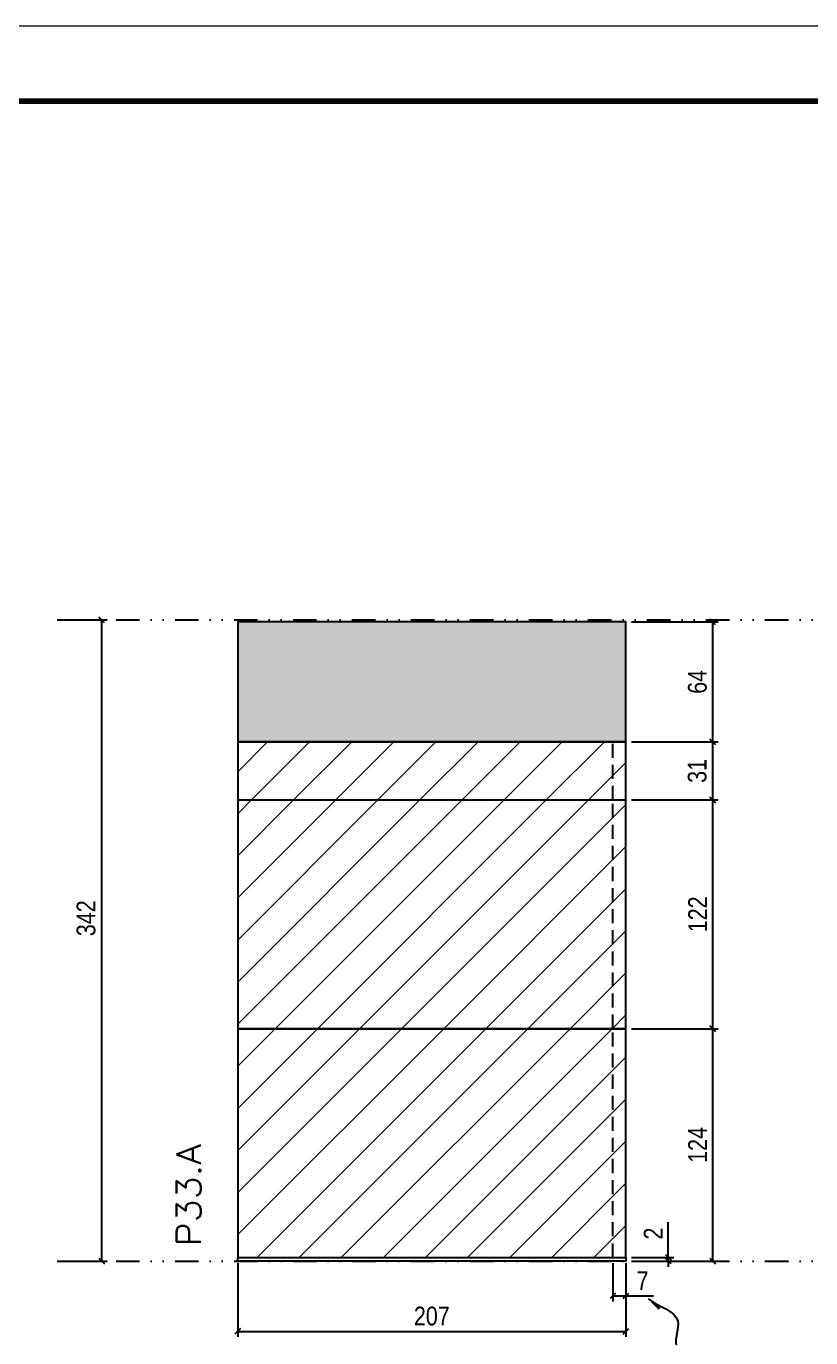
# Model space of a CAD drawing. Extents: x 2102 to 8383, y -13264 to 2718.
# Drawn here: x 5704 to 6122, y -2576 to -1877 of the extents above; entities that cross this region are included whole.
import ezdxf

# ---------------------------------------------------------------- set-up
doc = ezdxf.new("R2010")
doc.units = 0
for name, pattern in [('DASHED', [0.75, 0.5, -0.25]), ('DIVIDE2', [0.625, 0.25, -0.125, 0, -0.125, 0, -0.125]), ('HIDDEN', [0.375, 0.25, -0.125])]:
    doc.linetypes.add(name, pattern=pattern)
for name, color, linetype in [('COTA', 241, 'Continuous'), ('cotas', 4, 'Continuous'), ('Nível', 160, 'Continuous'), ('Painéis', 200, 'Continuous'), ('Sarrafo de Pressão', 42, 'HIDDEN')]:
    doc.layers.add(name, color=color, linetype=linetype)
for name, color, linetype, lineweight in [('Folhas', 255, 'Continuous', 9), ('Hachura', 251, 'Continuous', 9), ('SARRAFO DE PRESSAO', 251, 'DASHED', 9), ('Texto Seção', 7, 'Continuous', 15)]:
    doc.layers.add(name, color=color, linetype=linetype, lineweight=lineweight)
doc.styles.add('COTA TECNICA', font='techl___.ttf', dxfattribs={"height": 10})
doc.styles.add('COTA TECNICA-50', font='techl___.ttf', dxfattribs={"height": 10})
doc.styles.add('REGUA-120', font='ROMANS.shx', dxfattribs={"height": 15})
doc.styles.get("Standard").update_dxf_attribs({"font": 'arial.ttf'})
doc.dimstyles.new('COTA PAINEL-50', dxfattribs={"dimtxt": 10, "dimasz": 3, "dimexe": 3, "dimexo": 3, "dimgap": 3, "dimtad": 1, "dimdec": 1, "dimzin": 12, "dimdsep": 46, "dimtxsty": 'COTA TECNICA-50', "dimblk1": 'OBLIQUE', "dimblk2": 'OBLIQUE', "dimsah": 1, "dimcen": 0.9, "dimclrd": 4, "dimclre": 4, "dimclrt": 240, "dimadec": 1, "dimazin": 3, "dimtfac": 1, "dimtdec": 1, "dimtmove": 0, "dimatfit": 3, "dimfxl": 1, "dimtolj": 1, "dimtzin": 12, "dimarcsym": 0})
doc.dimstyles.new('PAINEL', dxfattribs={"dimtxt": 10, "dimasz": 3, "dimexe": 3, "dimexo": 3, "dimgap": 3, "dimtad": 1, "dimdec": 1, "dimzin": 12, "dimdsep": 46, "dimtxsty": 'COTA TECNICA', "dimblk1": 'OBLIQUE', "dimblk2": 'OBLIQUE', "dimsah": 1, "dimcen": 0.9, "dimclrd": 4, "dimclre": 4, "dimclrt": 240, "dimadec": 1, "dimazin": 3, "dimtfac": 1, "dimtdec": 1, "dimtmove": 0, "dimatfit": 3, "dimfxl": 1, "dimtolj": 1, "dimtzin": 12, "dimarcsym": 0})
doc.dimstyles.get("Standard").update_dxf_attribs({"dimtxt": 0.18, "dimasz": 0.18, "dimexe": 0.18, "dimexo": 0.0625, "dimgap": 0.09, "dimtad": 0, "dimtih": 1, "dimtoh": 1, "dimdec": 4, "dimzin": 0, "dimdsep": 46, "dimtxsty": 'Standard', "dimcen": 0.09, "dimadec": 0, "dimazin": 0, "dimtfac": 1, "dimtdec": 4, "dimtofl": 0, "dimtmove": 0, "dimatfit": 3, "dimfxl": 1, "dimtolj": 1, "dimtzin": 0, "dimarcsym": 0})
pattern_1 = [(45, (-126918.716, -32522.603), (-11.2253202, 11.2253202), [])]

# ---------------------------------------------------------------- blocks, each defined once
blk = doc.blocks.new('9999999999')
at = {"layer": 'Folhas'}
blk.add_lwpolyline([(98138.98, 34190.21), (99623.98, 34190.21), (99623.98, 35240.21), (98138.98, 35240.21)], close=True, dxfattribs=at)
at = {"layer": 'Folhas', "color": 30, "const_width": 3}
blk.add_lwpolyline([(98213.98, 34230.21), (99583.98, 34230.21), (99583.98, 35200.21), (98213.98, 35200.21)], close=True, dxfattribs=at)
blk = doc.blocks.new('_Oblique')
at = {"color": 0, "linetype": 'ByBlock', "lineweight": -2}
blk.add_line((-0.5, -0.5), (0.5, 0.5), dxfattribs=at)
blk = doc.blocks.new('*D983')
at = {"layer": 'cotas', "color": 4, "linetype": 'ByBlock', "lineweight": -2, "transparency": 16777216}
for p, q in [((5723.44, -2193.41), (5747.16, -2193.41)), ((5744.16, -2193.41), (5744.16, -2535.41)), ((5723.44, -2535.41), (5747.16, -2535.41))]:
    blk.add_line(p, q, dxfattribs=at)
at = {"layer": 'Defpoints', "color": 0, "linetype": 'ByBlock', "transparency": 16777216}
for p in [(5720.44, -2193.41), (5720.44, -2535.41), (5744.16, -2535.41)]:
    blk.add_point(p, dxfattribs=at)
at = {"layer": 'cotas', "color": 4, "linetype": 'ByBlock', "lineweight": -2, "transparency": 16777216, "xscale": 3, "yscale": 3, "zscale": 3}
for p, rotation in [((5744.16, -2193.41), 90), ((5744.16, -2535.41), 270)]:
    blk.add_blockref('_Oblique', p, dxfattribs=dict(at, rotation=rotation))
at = {"layer": 'cotas', "color": 240, "linetype": 'ByBlock', "transparency": 16777216, "insert": (5735.94, -2352.51), "char_height": 10, "attachment_point": 5, "rotation": 90, "style": 'COTA TECNICA'}
blk.add_mtext('\\A1;342', dxfattribs=at)
blk = doc.blocks.new('*D157')
at = {"layer": 'COTA', "color": 4, "lineweight": -2, "transparency": 16777216}
for p, q in [((5816.74, -2536.41), (5816.74, -2575.87)), ((6023.74, -2536.41), (6023.74, -2575.87)), ((5816.74, -2572.87), (6023.74, -2572.87))]:
    blk.add_line(p, q, dxfattribs=at)
at = {"layer": 'Defpoints', "color": 0, "transparency": 16777216}
for p in [(5816.74, -2533.41), (6023.74, -2533.41), (6023.74, -2572.87)]:
    blk.add_point(p, dxfattribs=at)
at = {"layer": 'COTA', "color": 4, "lineweight": -2, "transparency": 16777216, "xscale": 3, "yscale": 3, "zscale": 3, "rotation": 180}
blk.add_blockref('_Oblique', (5816.74, -2572.87), dxfattribs=at)
at = {"layer": 'COTA', "color": 4, "lineweight": -2, "transparency": 16777216, "xscale": 3, "yscale": 3, "zscale": 3}
blk.add_blockref('_Oblique', (6023.74, -2572.87), dxfattribs=at)
at = {"layer": 'COTA', "color": 240, "transparency": 16777216, "insert": (5920.24, -2564.76), "char_height": 10, "attachment_point": 5, "style": 'COTA TECNICA'}
blk.add_mtext('\\A1;207', dxfattribs=at)
blk = doc.blocks.new('*D158')
at = {"layer": 'COTA', "color": 4, "lineweight": -2, "transparency": 16777216}
for p, q in [((6026.74, -2194.41), (6072.98, -2194.41)), ((6069.98, -2258.41), (6069.98, -2194.41)), ((6026.74, -2258.41), (6072.98, -2258.41))]:
    blk.add_line(p, q, dxfattribs=at)
at = {"layer": 'Defpoints', "color": 0, "transparency": 16777216}
for p in [(6023.74, -2194.41), (6069.98, -2194.41), (6023.74, -2258.41)]:
    blk.add_point(p, dxfattribs=at)
at = {"layer": 'COTA', "color": 4, "lineweight": -2, "transparency": 16777216, "xscale": 3, "yscale": 3, "zscale": 3}
for p, rotation in [((6069.98, -2194.41), 90), ((6069.98, -2258.41), 270)]:
    blk.add_blockref('_Oblique', p, dxfattribs=dict(at, rotation=rotation))
at = {"layer": 'COTA', "color": 240, "transparency": 16777216, "insert": (6061.87, -2226.41), "char_height": 10, "attachment_point": 5, "rotation": 90, "style": 'COTA TECNICA'}
blk.add_mtext('\\A1;64', dxfattribs=at)
blk = doc.blocks.new('*D159')
at = {"layer": 'COTA', "color": 4, "lineweight": -2, "transparency": 16777216}
for p, q in [((6016.74, -2536.41), (6016.74, -2556.92)), ((6023.74, -2538.41), (6023.74, -2556.92)), ((6016.74, -2553.92), (6023.74, -2553.92)), ((6023.74, -2553.92), (6038.47, -2553.92))]:
    blk.add_line(p, q, dxfattribs=at)
at = {"layer": 'Defpoints', "color": 0, "transparency": 16777216}
for p in [(6016.74, -2533.41), (6023.74, -2535.41), (6023.74, -2553.92)]:
    blk.add_point(p, dxfattribs=at)
at = {"layer": 'COTA', "color": 4, "lineweight": -2, "transparency": 16777216, "xscale": 3, "yscale": 3, "zscale": 3, "rotation": 180}
blk.add_blockref('_Oblique', (6016.74, -2553.92), dxfattribs=at)
at = {"layer": 'COTA', "color": 4, "lineweight": -2, "transparency": 16777216, "xscale": 3, "yscale": 3, "zscale": 3}
blk.add_blockref('_Oblique', (6023.74, -2553.92), dxfattribs=at)
at = {"layer": 'COTA', "color": 240, "transparency": 16777216, "insert": (6032.6, -2545.85), "char_height": 10, "attachment_point": 5, "style": 'COTA TECNICA-50'}
blk.add_mtext('\\A1;7', dxfattribs=at)
blk = doc.blocks.new('*D160')
at = {"layer": 'COTA', "color": 4, "lineweight": -2, "transparency": 16777216}
for p, q in [((6026.74, -2411.41), (6072.98, -2411.41)), ((6069.98, -2535.41), (6069.98, -2411.41)), ((6026.74, -2535.41), (6072.98, -2535.41))]:
    blk.add_line(p, q, dxfattribs=at)
at = {"layer": 'Defpoints', "color": 0, "transparency": 16777216}
for p in [(6023.74, -2411.41), (6069.98, -2411.41), (6023.74, -2535.41)]:
    blk.add_point(p, dxfattribs=at)
at = {"layer": 'COTA', "color": 4, "lineweight": -2, "transparency": 16777216, "xscale": 3, "yscale": 3, "zscale": 3}
for p, rotation in [((6069.98, -2411.41), 90), ((6069.98, -2535.41), 270)]:
    blk.add_blockref('_Oblique', p, dxfattribs=dict(at, rotation=rotation))
at = {"layer": 'COTA', "color": 240, "transparency": 16777216, "insert": (6061.9, -2473.41), "char_height": 10, "attachment_point": 5, "rotation": 90, "style": 'COTA TECNICA-50'}
blk.add_mtext('\\A1;124', dxfattribs=at)
blk = doc.blocks.new('*D161')
at = {"layer": 'COTA', "color": 4, "lineweight": -2, "transparency": 16777216}
for p, q in [((6046.26, -2533.41), (6046.26, -2514.61)), ((6026.74, -2533.41), (6049.26, -2533.41)), ((6026.74, -2535.41), (6049.26, -2535.41)), ((6046.26, -2535.41), (6046.26, -2533.41)), ((6046.26, -2535.41), (6046.26, -2538.41))]:
    blk.add_line(p, q, dxfattribs=at)
at = {"layer": 'Defpoints', "color": 0, "transparency": 16777216}
for p in [(6023.74, -2533.41), (6023.74, -2535.41), (6046.26, -2535.41)]:
    blk.add_point(p, dxfattribs=at)
at = {"layer": 'COTA', "color": 4, "lineweight": -2, "transparency": 16777216, "xscale": 3, "yscale": 3, "zscale": 3}
for p, rotation in [((6046.26, -2533.41), 270), ((6046.26, -2535.41), 90)]:
    blk.add_blockref('_Oblique', p, dxfattribs=dict(at, rotation=rotation))
at = {"layer": 'COTA', "color": 240, "transparency": 16777216, "insert": (6038.26, -2520.67), "char_height": 10, "attachment_point": 5, "rotation": 90, "style": 'COTA TECNICA-50'}
blk.add_mtext('\\A1;2', dxfattribs=at)
blk = doc.blocks.new('*D162')
at = {"layer": 'COTA', "color": 4, "linetype": 'ByBlock', "lineweight": -2, "transparency": 16777216}
for p, q in [((6026.74, -2289.41), (6072.98, -2289.41)), ((6069.98, -2411.41), (6069.98, -2289.41)), ((6026.74, -2411.41), (6072.98, -2411.41))]:
    blk.add_line(p, q, dxfattribs=at)
at = {"layer": 'Defpoints', "color": 0, "linetype": 'ByBlock', "transparency": 16777216}
for p in [(6023.74, -2289.41), (6069.98, -2289.41), (6023.74, -2411.41)]:
    blk.add_point(p, dxfattribs=at)
at = {"layer": 'COTA', "color": 4, "linetype": 'ByBlock', "lineweight": -2, "transparency": 16777216, "xscale": 3, "yscale": 3, "zscale": 3}
for p, rotation in [((6069.98, -2289.41), 90), ((6069.98, -2411.41), 270)]:
    blk.add_blockref('_Oblique', p, dxfattribs=dict(at, rotation=rotation))
at = {"layer": 'COTA', "color": 240, "linetype": 'ByBlock', "transparency": 16777216, "insert": (6061.92, -2350.41), "char_height": 10, "attachment_point": 5, "rotation": 90, "style": 'COTA TECNICA'}
blk.add_mtext('\\A1;122', dxfattribs=at)
blk = doc.blocks.new('*D985')
at = {"layer": 'COTA', "color": 4, "linetype": 'ByBlock', "lineweight": -2, "transparency": 16777216}
for p, q in [((6026.74, -2258.41), (6072.98, -2258.41)), ((6069.98, -2289.41), (6069.98, -2258.41)), ((6026.74, -2289.41), (6072.98, -2289.41))]:
    blk.add_line(p, q, dxfattribs=at)
at = {"layer": 'Defpoints', "color": 0, "linetype": 'ByBlock', "transparency": 16777216}
for p in [(6023.74, -2258.41), (6069.98, -2258.41), (6023.74, -2289.41)]:
    blk.add_point(p, dxfattribs=at)
at = {"layer": 'COTA', "color": 4, "linetype": 'ByBlock', "lineweight": -2, "transparency": 16777216, "xscale": 3, "yscale": 3, "zscale": 3}
for p, rotation in [((6069.98, -2258.41), 90), ((6069.98, -2289.41), 270)]:
    blk.add_blockref('_Oblique', p, dxfattribs=dict(at, rotation=rotation))
at = {"layer": 'COTA', "color": 240, "linetype": 'ByBlock', "transparency": 16777216, "insert": (6061.76, -2273.91), "char_height": 10, "attachment_point": 5, "rotation": 90, "style": 'COTA TECNICA'}
blk.add_mtext('\\A1;31', dxfattribs=at)

msp = doc.modelspace()

# ---------------------------------------------------------------- hatches: boundary and pattern name
at = {"layer": 'COTA', "linetype": 'ByBlock'}
h = msp.add_hatch(dxfattribs=at)
h.set_pattern_fill('AR-CONC', color=256, scale=0.03)
h.set_pattern_definition([(50, (-125595.045, -31371.8275), (5.46554007, -0.47817257), [0.5715, -6.2865]), (355, (-125595.045, -31371.8275), (-1.05730264, 5.73170536), [0.4572, -5.02921753]), (100.4514447, (-125594.5896, -31371.8673), (4.40823741, 5.25353256), [0.48570026, -5.34270734]), (46.1842, (-125595.045, -31370.3035), (8.13237123, -1.26126984), [0.85725, -9.42975]), (96.6355576, (-125594.367, -31370.4086), (7.122124, 7.42278374), [0.7285507, -8.01406824]), (351.184151, (-125595.045, -31370.3035), (7.122124, 7.42278374), [0.685799, -7.54379196]), (21, (-125594.283, -31370.6845), (4.54843174, -3.06795595), [0.5715, -6.2865]), (326, (-125594.283, -31370.6845), (1.85406085, 5.52563898), [0.4572, -5.0292]), (71.451445, (-125593.904, -31370.94), (6.40249258, 2.45768307), [0.48570026, -5.34269813]), (37.5, (-125595.045, -31371.8275), (0.092658098, 2.536651166), [0, -4.96824, 0, -5.1054, 0, -5.04825]), (7.5, (-125595.045, -31371.8275), (2.004589875, 3.005417245), [0, -2.91084, 0, -4.85394, 0, -1.92405]), (327.5, (-125596.7443, -31371.8275), (4.067717855, -0.17186232), [0, -1.905, 0, -5.9436, 0, -7.8867]), (317.5, (-125597.5063, -31371.8275), (4.44387544, 0.76279473), [0, -2.4765, 0, -3.94716, 0, -5.6007])])
h.paths.add_polyline_path([(5816.74, -2258.41), (6023.74, -2258.41), (6023.74, -2194.41), (5816.74, -2194.41)])
at = {"layer": 'Hachura', "linetype": 'ByBlock'}
h = msp.add_hatch(dxfattribs=at)
h.set_pattern_fill('ANSI31', color=256, scale=5)
h.set_pattern_definition(pattern_1)
h.paths.add_polyline_path([(6023.74, -2258.41), (5816.74, -2258.41), (5816.74, -2289.41), (6023.74, -2289.41)])
h = msp.add_hatch(dxfattribs=at)
h.set_pattern_fill('ANSI31', color=256, scale=5)
h.set_pattern_definition(pattern_1)
h.paths.add_polyline_path([(6023.74, -2289.41), (5816.74, -2289.41), (5816.74, -2411.41), (6023.74, -2411.41)])
h = msp.add_hatch(dxfattribs=at)
h.set_pattern_fill('ANSI31', color=256, scale=5)
h.set_pattern_definition(pattern_1)
h.paths.add_polyline_path([(6023.74, -2411.41), (5816.74, -2411.41), (5816.74, -2533.41), (6023.74, -2533.41)])

# ---------------------------------------------------------------- linework, layer by layer
at = {"layer": 'COTA', "linetype": 'ByBlock'}
msp.add_lwpolyline([(5816.74, -2258.41), (6023.74, -2258.41), (6023.74, -2194.41), (5816.74, -2194.41)], close=True, dxfattribs=at)
at = {"layer": 'Nível', "color": 4, "linetype": 'DIVIDE2', "ltscale": 50}
for p, q in [((5720.44, -2193.41), (6730.78, -2193.41)), ((5720.44, -2535.41), (6730.78, -2535.41))]:
    msp.add_line(p, q, dxfattribs=at)
at = {"layer": 'Painéis'}
for p, q in [((6023.74, -2258.41), (5816.74, -2258.41)), ((5816.74, -2258.41), (5816.74, -2411.41)), ((6023.74, -2411.41), (6023.74, -2258.41)), ((5816.74, -2289.41), (6023.74, -2289.41)), ((6023.74, -2411.41), (5816.74, -2411.41)), ((5816.74, -2411.41), (5816.74, -2533.41)), ((5816.74, -2411.41), (6023.74, -2411.41)), ((6023.74, -2533.41), (6023.74, -2411.41)), ((5816.74, -2533.41), (6023.74, -2533.41))]:
    msp.add_line(p, q, dxfattribs=at)
msp.add_lwpolyline([(5816.74, -2533.41), (6023.74, -2533.41), (6023.74, -2535.41), (5816.74, -2535.41)], close=True, dxfattribs=at)
at = {"layer": 'Sarrafo de Pressão', "ltscale": 30}
for p, q in [((6016.74, -2289.41), (6016.74, -2258.41)), ((6016.74, -2411.41), (6016.74, -2289.41)), ((6016.74, -2533.41), (6016.74, -2411.41))]:
    msp.add_line(p, q, dxfattribs=at)

# ---------------------------------------------------------------- block references
at = {"layer": 'SARRAFO DE PRESSAO', "color": 6, "linetype": 'ByBlock'}
msp.add_blockref('9999999999', (-92853.19, -37116.9), dxfattribs=at)

# ---------------------------------------------------------------- texts
at = {"layer": 'Texto Seção', "style": 'REGUA-120', "width": 1.1}
msp.add_text('P33.A', height=13, rotation=90, dxfattribs=at).set_placement((5797.11, -2527.52))

# ---------------------------------------------------------------- dimensions: what is measured, and where the dimension line sits
at = {"layer": 'COTA'}
dim = msp.add_linear_dim(base=(6069.98, -2194.41), p1=(6023.74, -2258.41), p2=(6023.74, -2194.41), angle=90, dimstyle='PAINEL', override={"dimarcsym": 2}, dxfattribs=at)
dim.commit()
dim.dimension.update_dxf_attribs({"geometry": '*D158', "text_midpoint": (6069.98, -2226.41), "dimtype": 160})
at = {"layer": 'COTA', "linetype": 'ByBlock'}
dim = msp.add_linear_dim(base=(6069.98, -2258.41), p1=(6023.74, -2289.41), p2=(6023.74, -2258.41), angle=90, dimstyle='PAINEL', dxfattribs=at)
dim.commit()
dim.dimension.update_dxf_attribs({"geometry": '*D985', "text_midpoint": (6061.76, -2273.91)})
dim = msp.add_linear_dim(base=(6069.98, -2289.41), p1=(6023.74, -2411.41), p2=(6023.74, -2289.41), angle=90, dimstyle='PAINEL', override={"dimtmove": 1}, dxfattribs=at)
dim.commit()
dim.dimension.update_dxf_attribs({"geometry": '*D162', "text_midpoint": (6061.92, -2350.41)})
at = {"layer": 'COTA'}
dim = msp.add_linear_dim(base=(6069.98, -2411.41), p1=(6023.74, -2535.41), p2=(6023.74, -2411.41), angle=90, dimstyle='COTA PAINEL-50', dxfattribs=at)
dim.commit()
dim.dimension.update_dxf_attribs({"geometry": '*D160', "text_midpoint": (6061.9, -2473.41)})
dim = msp.add_linear_dim(base=(6046.26, -2535.41), p1=(6023.74, -2533.41), p2=(6023.74, -2535.41), angle=90, dimstyle='COTA PAINEL-50', dxfattribs=at)
dim.commit()
dim.dimension.update_dxf_attribs({"geometry": '*D161', "text_midpoint": (6046.26, -2520.67), "dimtype": 160})
dim = msp.add_linear_dim(base=(6023.74, -2572.87), p1=(5816.74, -2533.41), p2=(6023.74, -2533.41), dimstyle='PAINEL', override={"dimarcsym": 2}, dxfattribs=at)
dim.commit()
dim.dimension.update_dxf_attribs({"geometry": '*D157', "text_midpoint": (5920.24, -2564.76)})
dim = msp.add_linear_dim(base=(6023.74, -2553.92), p1=(6016.74, -2533.41), p2=(6023.74, -2535.41), dimstyle='COTA PAINEL-50', dxfattribs=at)
dim.commit()
dim.dimension.update_dxf_attribs({"geometry": '*D159', "text_midpoint": (6032.6, -2545.85)})
at = {"layer": 'cotas', "linetype": 'ByBlock'}
dim = msp.add_linear_dim(base=(5744.16, -2535.41), p1=(5720.44, -2193.41), p2=(5720.44, -2535.41), angle=90, dimstyle='PAINEL', dxfattribs=at)
dim.commit()
dim.dimension.update_dxf_attribs({"geometry": '*D983', "text_midpoint": (5744.16, -2352.51), "dimtype": 160})

# ---------------------------------------------------------------- leaders
at = {"layer": 'COTA', "path_type": 1}
msp.add_leader([(6035.56, -2555.6), (6051.35, -2567.43), (6050.43, -2580.44), (6055.98, -2590.22)], dimstyle='Standard', override={"dimasz": 8}, dxfattribs=at)

doc.saveas('drawing.dxf')
